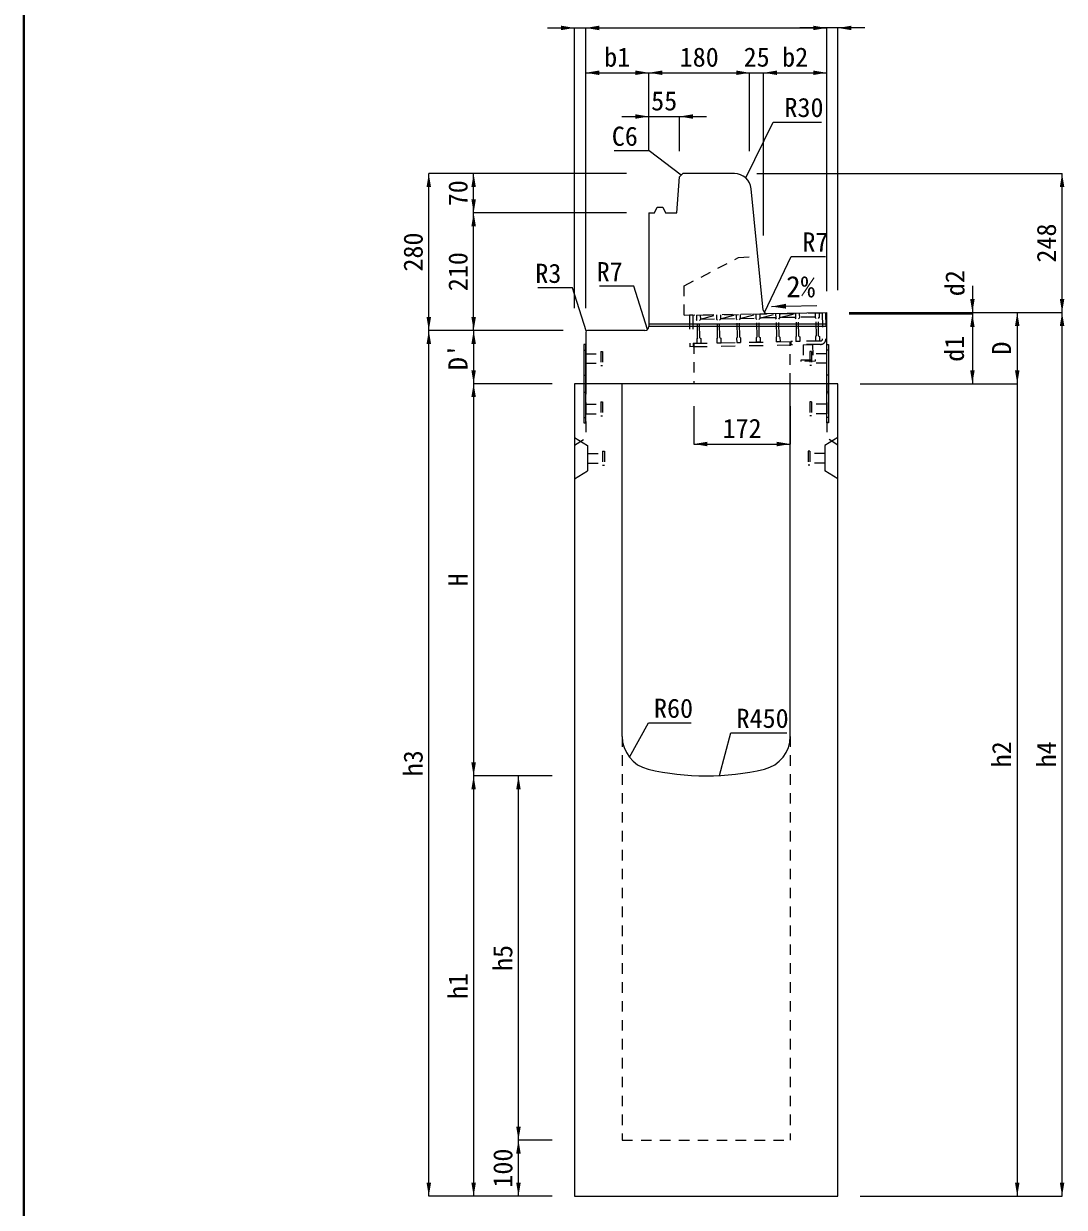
# Model space of a CAD drawing. Units: millimetres at full size. Extents: x 50430 to 101606, y 69050 to 91573.
# Drawn here: x 79032 to 80889, y 78683 to 80796 of the extents above; entities that cross this region are included whole.
import ezdxf
from ezdxf.enums import TextEntityAlignment as Align

# ---------------------------------------------------------------- set-up
doc = ezdxf.new("R2010")
doc.units = ezdxf.units.MM
doc.header["$LTSCALE"] = 50
for name, pattern in [('USER1', [0.675, 0.375, -0.3]), ('USER3', [1, 0.5, -0.5]), ('USER4', [0.675, 0.375, -0.3])]:
    doc.linetypes.add(name, pattern=pattern)
for name, color, linetype, lineweight in [('インサート', 3, 'USER1', 9), ('グレーチング', 7, 'USER1', 5), ('ジョイントプレート', 3, 'Continuous', 9), ('図枠', 7, 'Continuous', 5), ('寸法線', 7, 'Continuous', 13), ('引出線', 4, 'Continuous', 13), ('本体', 2, 'Continuous', 9), ('ｲﾝｻｰﾄ', 3, 'Continuous', 9)]:
    doc.layers.add(name, color=color, linetype=linetype, lineweight=lineweight)
doc.styles.add('ＭＳ ゴシック', font='')
doc.styles.get('ＭＳ ゴシック').set_extended_font_data('MS Gothic')

# ---------------------------------------------------------------- blocks, each defined once
blk = doc.blocks.new('filled_arrow')
at = {"color": 0, "linetype": 'Continuous', "lineweight": -2}
blk.add_solid([(7.5, 1.25), (0, 0), (7.5, -1.25)], dxfattribs=at)

msp = doc.modelspace()

# ---------------------------------------------------------------- linework, layer by layer
at = {"layer": 'インサート', "linetype": 'USER4'}
for p, q in [((80423.23, 80223), (80440.23, 80223.31)), ((80423.23, 80223), (80423.72, 80196)), ((80440.23, 80223.31), (80440.72, 80196.31)), ((80419.72, 80195.93), (80444.72, 80196.39)), ((80419.78, 80192.93), (80419.72, 80195.93)), ((80444.72, 80196.39), (80444.78, 80193.39)), ((80444.78, 80193.39), (80419.78, 80192.93))]:
    msp.add_line(p, q, dxfattribs=at)
at = {"layer": 'インサート'}
for p, q in [((80035.36, 80206.9), (80062.36, 80206.9)), ((80062.36, 80210.89), (80062.36, 80185.9)), ((80062.36, 80210.89), (80065.36, 80210.89)), ((80065.36, 80210.89), (80065.36, 80185.9)), ((80438.36, 80210.89), (80435.36, 80210.89)), ((80435.36, 80210.89), (80435.36, 80185.9)), ((80438.36, 80210.89), (80438.36, 80185.9)), ((80465.36, 80206.9), (80438.36, 80206.9)), ((80035.36, 80189.89), (80062.36, 80189.89)), ((80062.36, 80185.9), (80065.36, 80185.9)), ((80438.36, 80185.9), (80435.36, 80185.9)), ((80465.36, 80189.89), (80438.36, 80189.89)), ((80035.36, 80116.9), (80062.36, 80116.9)), ((80035.36, 80116.9), (80035.36, 80099.89)), ((80062.36, 80120.9), (80065.37, 80120.9)), ((80062.36, 80120.9), (80062.36, 80095.9)), ((80065.37, 80120.9), (80065.37, 80095.9)), ((80438.36, 80120.9), (80435.36, 80120.9)), ((80435.36, 80120.9), (80435.36, 80095.9)), ((80438.36, 80120.9), (80438.36, 80095.9)), ((80465.36, 80116.9), (80438.36, 80116.9)), ((80465.36, 80116.9), (80465.36, 80099.89)), ((80035.36, 80099.9), (80062.36, 80099.9)), ((80062.36, 80095.9), (80065.37, 80095.9)), ((80438.36, 80095.9), (80435.36, 80095.9)), ((80465.36, 80099.9), (80438.36, 80099.9)), ((80038.56, 80028.89), (80038.56, 80011.89)), ((80038.56, 80028.89), (80065.57, 80028.89)), ((80065.57, 80032.89), (80065.57, 80007.89)), ((80065.57, 80032.89), (80068.57, 80032.89)), ((80068.57, 80032.89), (80068.57, 80007.89)), ((80435.16, 80032.89), (80432.16, 80032.89)), ((80432.16, 80032.89), (80432.16, 80007.89)), ((80435.16, 80032.89), (80435.16, 80007.89)), ((80462.16, 80028.89), (80435.16, 80028.89)), ((80462.16, 80028.89), (80462.16, 80011.89)), ((80038.56, 80011.89), (80065.57, 80011.89)), ((80065.57, 80007.89), (80068.57, 80007.89)), ((80435.16, 80007.89), (80432.16, 80007.89)), ((80462.16, 80011.89), (80435.16, 80011.89))]:
    msp.add_line(p, q, dxfattribs=at)
at = {"layer": 'グレーチング', "linetype": 'USER3'}
for p, q in [((80232.79, 80275.73), (80463.25, 80279.73)), ((80444.76, 80279.41), (80444.9, 80271.41)), ((80451.76, 80279.53), (80451.9, 80271.53)), ((80457.26, 80279.62), (80458.05, 80233.63)), ((80463.25, 80279.73), (80464.05, 80233.74)), ((80226.29, 80275.62), (80220.29, 80275.51)), ((80220.29, 80275.51), (80221.26, 80219.52)), ((80226.29, 80275.62), (80227.26, 80219.62)), ((80232.79, 80275.73), (80232.93, 80267.73)), ((80234.45, 80266.26), (80232.93, 80267.73)), ((80234.99, 80235.26), (80234.45, 80266.26)), ((80238.45, 80266.33), (80239.93, 80267.85)), ((80238.99, 80235.33), (80238.45, 80266.33)), ((80239.79, 80275.85), (80239.93, 80267.85)), ((80239.91, 80268.85), (80268.58, 80276.35)), ((80239.91, 80268.85), (80268.71, 80269.35)), ((80268.58, 80276.35), (80268.72, 80268.35)), ((80270.25, 80266.88), (80268.72, 80268.35)), ((80270.79, 80235.88), (80270.25, 80266.88)), ((80274.25, 80266.95), (80275.72, 80268.47)), ((80274.79, 80235.95), (80274.25, 80266.95)), ((80275.58, 80276.47), (80275.72, 80268.47)), ((80275.7, 80269.47), (80303.88, 80276.96)), ((80275.7, 80269.47), (80304, 80269.96)), ((80303.88, 80276.96), (80304.02, 80268.96)), ((80305.54, 80267.49), (80304.02, 80268.96)), ((80306.08, 80236.49), (80305.54, 80267.49)), ((80309.54, 80267.56), (80311.02, 80269.09)), ((80310.08, 80236.56), (80309.54, 80267.56)), ((80310.88, 80277.08), (80311.02, 80269.09)), ((80311, 80270.08), (80339.17, 80277.58)), ((80311, 80270.08), (80339.29, 80270.58)), ((80338.87, 80277.57), (80339.01, 80269.57)), ((80340.54, 80268.1), (80339.01, 80269.57)), ((80341.08, 80237.1), (80340.54, 80268.1)), ((80344.54, 80268.17), (80346.01, 80269.69)), ((80345.08, 80237.17), (80344.54, 80268.17)), ((80345.87, 80277.69), (80346.01, 80269.69)), ((80345.99, 80270.69), (80374.17, 80278.18)), ((80374.29, 80271.18), (80345.99, 80270.69)), ((80374.17, 80278.18), (80374.31, 80270.18)), ((80375.83, 80268.71), (80374.31, 80270.18)), ((80376.37, 80237.71), (80375.83, 80268.71)), ((80379.83, 80268.78), (80381.31, 80270.31)), ((80380.37, 80237.78), (80379.83, 80268.78)), ((80381.17, 80278.3), (80381.31, 80270.31)), ((80381.29, 80271.3), (80409.46, 80278.79)), ((80409.58, 80271.8), (80381.29, 80271.3)), ((80409.46, 80278.79), (80409.6, 80270.8)), ((80411.13, 80269.32), (80409.6, 80270.8)), ((80411.67, 80238.33), (80411.13, 80269.32)), ((80415.13, 80269.39), (80416.6, 80270.92)), ((80415.66, 80238.4), (80415.13, 80269.39)), ((80416.46, 80278.92), (80416.6, 80270.92)), ((80444.88, 80272.41), (80416.58, 80271.92)), ((80446.42, 80269.93), (80444.9, 80271.41)), ((80446.96, 80238.94), (80446.42, 80269.93)), ((80450.42, 80270), (80451.9, 80271.53)), ((80450.96, 80239.01), (80450.42, 80270)), ((80345.08, 80237.17), (80346.6, 80235.7)), ((80376.37, 80237.71), (80374.9, 80236.19)), ((80380.37, 80237.78), (80381.9, 80236.31)), ((80411.67, 80238.33), (80410.19, 80236.8)), ((80415.66, 80238.4), (80417.19, 80236.92)), ((80446.96, 80238.94), (80445.49, 80237.41)), ((80445.49, 80237.41), (80445.63, 80229.42)), ((80450.96, 80239.01), (80452.49, 80237.54)), ((80452.49, 80237.54), (80452.62, 80229.54)), ((80227.26, 80219.62), (80221.26, 80219.52)), ((80227.16, 80225.62), (80401.13, 80228.64)), ((80227.26, 80219.62), (80401.24, 80222.64)), ((80234.99, 80235.26), (80233.52, 80233.73)), ((80233.52, 80233.73), (80233.66, 80225.74)), ((80233.66, 80225.74), (80240.66, 80225.86)), ((80238.99, 80235.33), (80240.52, 80233.86)), ((80240.52, 80233.86), (80240.66, 80225.86)), ((80270.79, 80235.88), (80269.31, 80234.36)), ((80269.31, 80234.36), (80269.45, 80226.36)), ((80269.45, 80226.36), (80276.45, 80226.48)), ((80274.79, 80235.95), (80276.31, 80234.48)), ((80276.31, 80234.48), (80276.45, 80226.48)), ((80306.08, 80236.49), (80304.61, 80234.97)), ((80304.61, 80234.97), (80304.75, 80226.97)), ((80304.75, 80226.97), (80311.75, 80227.09)), ((80310.08, 80236.56), (80311.61, 80235.09)), ((80311.61, 80235.09), (80311.75, 80227.09)), ((80341.08, 80237.1), (80339.6, 80235.58)), ((80339.6, 80235.58), (80339.74, 80227.58)), ((80346.74, 80227.7), (80339.74, 80227.58)), ((80346.6, 80235.7), (80346.74, 80227.7)), ((80374.9, 80236.19), (80375.04, 80228.19)), ((80382.03, 80228.31), (80375.04, 80228.19)), ((80381.9, 80236.31), (80382.03, 80228.31)), ((80454.12, 80229.56), (80401.13, 80228.64)), ((80401.13, 80228.64), (80401.24, 80222.64)), ((80454.23, 80223.56), (80401.24, 80222.64)), ((80410.19, 80236.8), (80410.33, 80228.8)), ((80417.33, 80228.92), (80410.33, 80228.8)), ((80417.19, 80236.92), (80417.33, 80228.92)), ((80452.62, 80229.54), (80445.63, 80229.42))]:
    msp.add_line(p, q, dxfattribs=at)
for radius, start, end in [(4, 270.99453, 0.99427), (10, 270.99444, 0.99423)]:
    msp.add_arc((80454.05, 80233.56), radius, start, end, dxfattribs=at)
at = {"layer": 'ジョイントプレート', "linetype": 'USER1', "lineweight": 5}
for p, q in [((80032.16, 80213.4), (80035.36, 80213.4)), ((80468.56, 80213.4), (80465.36, 80213.4)), ((80032.16, 80168.4), (80035.36, 80168.4)), ((80468.56, 80168.4), (80465.36, 80168.4)), ((80032.16, 80138.4), (80035.36, 80138.4)), ((80468.56, 80138.4), (80465.36, 80138.4)), ((80032.16, 80093.4), (80035.36, 80093.4)), ((80468.56, 80093.4), (80465.36, 80093.4))]:
    msp.add_line(p, q, dxfattribs=at)
at = {"layer": 'ジョイントプレート', "lineweight": 5}
for points in [[(80035.36, 80083.4), (80035.36, 80223.4), (80032.16, 80223.4), (80032.16, 80083.4)], [(80465.36, 80083.4), (80465.36, 80223.4), (80468.56, 80223.4), (80468.56, 80083.4)]]:
    msp.add_lwpolyline(points, close=True, dxfattribs=at)
at = {"layer": '図枠', "lineweight": 40}
msp.add_line((79032.44, 77251.08), (79032.44, 82791.08), dxfattribs=at)
at = {"layer": '寸法線'}
for p, q in [((79967.36, 80788.4), (80083.36, 80788.4)), ((80015.36, 80288.4), (80015.36, 80788.4)), ((80035.36, 80788.4), (80465.36, 80788.4)), ((80035.36, 80288.4), (80035.36, 80788.4)), ((80035.36, 80288.4), (80035.36, 80788.4)), ((80533.36, 80788.4), (80417.36, 80788.4)), ((80465.36, 80318.35), (80465.36, 80788.4)), ((80465.36, 80318.35), (80465.36, 80788.4)), ((80485.36, 80320.37), (80485.36, 80788.4)), ((80035.36, 80708.4), (80147.86, 80708.4)), ((80035.36, 80288.4), (80035.36, 80708.4)), ((80147.86, 80708.4), (80327.86, 80708.4)), ((80147.86, 80568.4), (80147.86, 80708.4)), ((80147.86, 80568.4), (80147.86, 80708.4)), ((80279.86, 80708.4), (80400.86, 80708.4)), ((80327.86, 80568.4), (80327.86, 80708.4)), ((80327.86, 80568.4), (80327.86, 80708.4)), ((80352.86, 80418), (80352.86, 80708.4)), ((80352.86, 80708.4), (80465.36, 80708.4)), ((80352.86, 80418), (80352.86, 80708.4)), ((80465.36, 80318.35), (80465.36, 80708.4)), ((80099.86, 80630.27), (80250.86, 80630.27)), ((80147.86, 80568.4), (80147.86, 80630.27)), ((80202.86, 80568.4), (80202.86, 80630.27)), ((79755.32, 80248.4), (79755.32, 80528.4)), ((80107.86, 80528.4), (79755.32, 80528.4)), ((79835.32, 80458.4), (79835.32, 80528.4)), ((80107.86, 80528.4), (79835.32, 80528.4)), ((80340.71, 80528.4), (80885.36, 80528.4)), ((80885.36, 80280.39), (80885.36, 80528.4)), ((79835.32, 80248.4), (79835.32, 80458.4)), ((80107.86, 80458.4), (79835.32, 80458.4)), ((80107.86, 80458.4), (79835.32, 80458.4)), ((80725.36, 80328.37), (80725.36, 80230.35)), ((80505.36, 80280.39), (80885.36, 80280.39)), ((80525.36, 80280.39), (80805.36, 80280.39)), ((80630.19, 80280.37), (80725.36, 80280.37)), ((80630.19, 80280.37), (80805.36, 80280.37)), ((80630.19, 80280.37), (80885.36, 80280.37)), ((80805.36, 80280.39), (80805.36, 78703.4)), ((80805.36, 80280.37), (80805.36, 80153.4)), ((80885.36, 78703.4), (80885.36, 80280.37)), ((80505.36, 80278.35), (80725.36, 80278.35)), ((80630.22, 80278.35), (80725.35, 80278.35)), ((80725.35, 80278.35), (80725.35, 80153.4)), ((79755.32, 78703.4), (79755.32, 80248.4)), ((79995.36, 80248.4), (79755.32, 80248.4)), ((79995.36, 80248.4), (79755.32, 80248.4)), ((79835.32, 80248.4), (79835.32, 80153.4)), ((79995.36, 80248.4), (79835.32, 80248.4)), ((79995.36, 80248.4), (79835.32, 80248.4)), ((79975.36, 80153.4), (79835.32, 80153.4)), ((79835.32, 80153.4), (79835.32, 79453.4)), ((79975.36, 80153.4), (79835.32, 80153.4)), ((80525.36, 80153.4), (80805.36, 80153.4)), ((80631.26, 80153.4), (80725.35, 80153.4)), ((80228.29, 80113.4), (80228.29, 80045.73)), ((80400.36, 80113.4), (80400.36, 80045.73)), ((80228.29, 80045.73), (80400.36, 80045.73)), ((79975.36, 79453.4), (79835.32, 79453.4)), ((79835.32, 79453.4), (79835.32, 78703.4)), ((79975.36, 79453.4), (79835.32, 79453.4)), ((79915.32, 78803.4), (79915.32, 79453.39)), ((79955.36, 79453.39), (79915.32, 79453.39)), ((79975.36, 78803.4), (79915.32, 78803.4)), ((79915.32, 78703.4), (79915.32, 78803.4)), ((79975.36, 78803.4), (79915.32, 78803.4)), ((79975.36, 78703.4), (79755.32, 78703.4)), ((79975.36, 78703.4), (79835.32, 78703.4)), ((79975.36, 78703.4), (79915.32, 78703.4)), ((80525.36, 78703.4), (80805.36, 78703.4)), ((80525.36, 78703.4), (80885.36, 78703.4))]:
    msp.add_line(p, q, dxfattribs=at)
at = {"layer": '寸法線', "lineweight": 9}
msp.add_lwpolyline([(80366.72, 80291.07), (80392.71, 80291.77), (80447.94, 80293.26)], dxfattribs=at)
at = {"layer": '引出線'}
for points in [[(80320.84, 80520.64), (80369.92, 80620.39), (80456.07, 80620.39)], [(80205.65, 80525.41), (80148.39, 80568.99), (80085.99, 80568.99)], [(80354.53, 80280.32), (80401.93, 80380.32), (80463.41, 80380.32)], [(80036.19, 80247.52), (80011.85, 80324.33), (79950, 80324.33)], [(80145.76, 80250.45), (80121.42, 80327.26), (80059.93, 80327.26)], [(80113.3, 79486.71), (80147.15, 79548.06), (80223.3, 79548.06)], [(80274.08, 79454.02), (80294.46, 79530.1), (80394.01, 79530.1)]]:
    msp.add_lwpolyline(points, dxfattribs=at)
at = {"layer": '本体', "lineweight": 13}
for p, q in [((80197.86, 80458.4), (80202.44, 80522.41)), ((80202.44, 80522.41), (80208.86, 80528.4)), ((80147.86, 80458.4), (80147.86, 80255.4)), ((80147.86, 80458.4), (80157.86, 80458.4)), ((80157.86, 80458.4), (80162.86, 80468.4)), ((80162.86, 80468.4), (80172.86, 80468.4)), ((80172.86, 80468.4), (80177.86, 80458.4)), ((80177.86, 80458.4), (80197.86, 80458.4)), ((80140.86, 80248.4), (80038.36, 80248.4))]:
    msp.add_line(p, q, dxfattribs=at)
at = {"layer": '本体', "lineweight": 20}
for p, q in [((80300.71, 80528.4), (80208.86, 80528.4)), ((80352.22, 80284.85), (80330.56, 80501.38)), ((80359.3, 80278.55), (80465.36, 80280.39)), ((80465.36, 80153.4), (80465.36, 80280.39)), ((80035.36, 80245.4), (80035.36, 80153.4)), ((80485.36, 80153.4), (80015.36, 80153.4)), ((80015.36, 80153.4), (80015.36, 78703.4)), ((80100.36, 79523.92), (80100.36, 80153.4)), ((80400.36, 79523.92), (80400.36, 80153.4)), ((80485.36, 78703.4), (80485.36, 80153.4)), ((80015.36, 78703.4), (80485.36, 78703.4))]:
    msp.add_line(p, q, dxfattribs=at)
at = {"layer": '本体', "linetype": 'USER1'}
for p, q in [((80211.17, 80328.39), (80308.06, 80378.39)), ((80308.06, 80378.39), (80342.56, 80381.4)), ((80211.17, 80275.98), (80211.17, 80328.39)), ((80211.17, 80275.98), (80359.3, 80278.55)), ((80228.29, 80225.64), (80228.29, 80153.4)), ((80400.36, 80153.4), (80400.36, 80228.63)), ((80035.36, 80153.4), (80035.36, 80056.39)), ((80465.36, 80153.4), (80465.36, 80056.39)), ((80015.36, 80043.89), (80035.36, 80056.39)), ((80485.36, 80043.89), (80465.36, 80056.39)), ((80100.36, 79523.92), (80100.36, 78803.4)), ((80400.36, 79523.92), (80400.36, 78803.4)), ((80100.36, 78803.4), (80400.36, 78803.4))]:
    msp.add_line(p, q, dxfattribs=at)
at = {"layer": '本体', "color": 4, "lineweight": 5}
for p, q in [((80147.86, 80260.39), (80465.36, 80260.39)), ((80147.86, 80256.39), (80465.36, 80256.39))]:
    msp.add_line(p, q, dxfattribs=at)
at = {"layer": '本体'}
for p, q in [((80015.36, 80057.39), (80038.56, 80042.89)), ((80485.36, 80057.39), (80462.16, 80042.89)), ((80038.56, 80042.89), (80038.56, 79997.89)), ((80462.16, 80042.89), (80462.16, 79997.89)), ((80015.36, 79983.39), (80038.56, 79997.89)), ((80485.36, 79983.39), (80462.16, 79997.89))]:
    msp.add_line(p, q, dxfattribs=at)
at = {"layer": '本体', "lineweight": 20}
for centre, radius, start, end in [((80300.71, 80498.4), 30, 5.71066, 90), ((80359.18, 80285.55), 7, 185.71066, 270.99423), ((80160.36, 79523.92), 60, 180, 256.65785), ((80340.36, 79523.92), 60, 283.34237, 0), ((80250.36, 79903.4), 450, 256.65777, 283.34225)]:
    msp.add_arc(centre, radius, start, end, dxfattribs=at)
at = {"layer": '本体', "lineweight": 13}
for centre, radius, start, end in [((80038.36, 80245.4), 3, 90, 180), ((80140.86, 80255.4), 7, 270.00056, 0)]:
    msp.add_arc(centre, radius, start, end, dxfattribs=at)
at = {"layer": 'ｲﾝｻｰﾄ', "linetype": 'USER3'}
for p, q in [((80035.36, 80189.9), (80035.36, 80206.9)), ((80465.36, 80189.9), (80465.36, 80206.9))]:
    msp.add_line(p, q, dxfattribs=at)

# ---------------------------------------------------------------- block references
at = {"layer": '寸法線', "xscale": 3.2, "yscale": 3.2}
for p, rotation in [((80015.36, 80788.4), 180), ((80465.36, 80788.4), 180), ((80465.36, 80788.4), 180), ((80147.86, 80708.4), 180), ((80327.86, 80708.4), 180), ((80327.86, 80708.4), 180), ((80465.36, 80708.4), 180), ((80147.86, 80630.27), 180), ((79755.32, 80528.4), 270), ((79835.32, 80528.4), 270), ((80885.36, 80528.4), 270), ((79835.32, 80458.4), 90), ((79835.32, 80458.4), 270), ((80725.36, 80280.37), 90), ((80885.36, 80280.39), 90), ((80805.36, 80280.39), 270), ((80805.36, 80280.37), 270), ((80885.36, 80280.37), 270), ((79755.32, 80248.4), 90), ((79835.32, 80248.4), 90), ((80725.35, 80278.35), 270), ((80725.36, 80278.35), 270), ((79755.32, 80248.4), 270), ((79835.32, 80248.4), 270), ((79835.32, 80153.4), 90), ((80725.35, 80153.4), 90), ((80805.36, 80153.4), 90), ((79835.32, 80153.4), 270), ((80400.36, 80045.73), 180), ((79835.32, 79453.4), 90), ((79835.32, 79453.4), 270), ((79915.32, 79453.39), 270), ((79915.32, 78803.4), 90), ((79915.32, 78803.4), 270), ((79755.32, 78703.4), 90), ((79835.32, 78703.4), 90), ((79915.32, 78703.4), 90), ((80805.36, 78703.4), 90), ((80885.36, 78703.4), 90)]:
    msp.add_blockref('filled_arrow', p, dxfattribs=dict(at, rotation=rotation))
for p in [(80035.36, 80788.4), (80035.36, 80788.4), (80485.36, 80788.4), (80035.36, 80708.4), (80147.86, 80708.4), (80352.86, 80708.4), (80352.86, 80708.4), (80202.86, 80630.27), (80228.29, 80045.73)]:
    msp.add_blockref('filled_arrow', p, dxfattribs=at)
at = {"layer": '寸法線', "lineweight": 9, "xscale": 3.47, "yscale": 3.47, "rotation": 1.5}
msp.add_blockref('filled_arrow', (80366.72, 80291.07), dxfattribs=at)
at = {"layer": '引出線'}
for p, xscale, yscale, rotation in [((80205.65, 80525.41), 0.16, 0.16, 142.7), ((80320.84, 80520.64), 0.16, 0.16, 63.8), ((80354.53, 80280.32), 0.16, 0.16, 64.6), ((80036.19, 80247.52), 0.16, 0.16, 107.6), ((80145.76, 80250.45), 0.16, 0.16, 107.6), ((80113.3, 79486.71), 0.2, 0.2, 61.1), ((80274.08, 79454.02), 0.2, 0.2, 75)]:
    msp.add_blockref('filled_arrow', p, dxfattribs=dict(at, xscale=xscale, yscale=yscale, rotation=rotation))

# ---------------------------------------------------------------- texts
at = {"layer": '寸法線', "style": 'ＭＳ ゴシック'}
for s, height, p in [('b1', 34.18, (80091.61, 80736.4)), ('180', 34.18, (80237.86, 80736.4)), ('25', 34.18, (80340.36, 80736.4)), ('b2', 34.18, (80409.11, 80736.4)), ('55', 34.18, (80175.36, 80658.27)), ('2%', 37.98, (80418.9, 80326.66)), ('172', 34.18, (80314.33, 80073.73))]:
    msp.add_text(s, height=height, dxfattribs=at).set_placement(p, align=Align.MIDDLE_CENTER)
for s, p in [('70', (79807.32, 80493.4)), ('248', (80857.36, 80404.4)), ('280', (79727.32, 80388.4)), ('210', (79807.32, 80353.4)), ('d2', (80694.13, 80332.86)), ('d1', (80693.09, 80215.87)), ('D', (80777.36, 80216.89)), ("D'", (79807.32, 80200.9)), ('H', (79807.32, 79803.4)), ('h2', (80777.36, 79491.89)), ('h4', (80857.36, 79491.89)), ('h3', (79727.32, 79475.9)), ('h5', (79887.32, 79128.4)), ('h1', (79807.32, 79078.4)), ('100', (79887.32, 78753.4))]:
    msp.add_text(s, height=34.18, rotation=90, dxfattribs=at).set_placement(p, align=Align.MIDDLE_CENTER)
at = {"layer": '引出線', "style": 'ＭＳ ゴシック'}
for s, p in [('R30', (80389.92, 80663.59)), ('R7', (80421.93, 80423.52)), ('R60', (80157.15, 79591.26)), ('R450', (80304.46, 79573.3))]:
    msp.add_text(s, height=34.18, dxfattribs=at).set_placement(p, align=Align.TOP_LEFT)
for s, p in [('C6', (80128.39, 80612.19)), ('R3', (79991.85, 80367.53)), ('R7', (80101.42, 80370.46))]:
    msp.add_text(s, height=34.18, dxfattribs=at).set_placement(p, align=Align.TOP_RIGHT)

doc.saveas('drawing.dxf')
